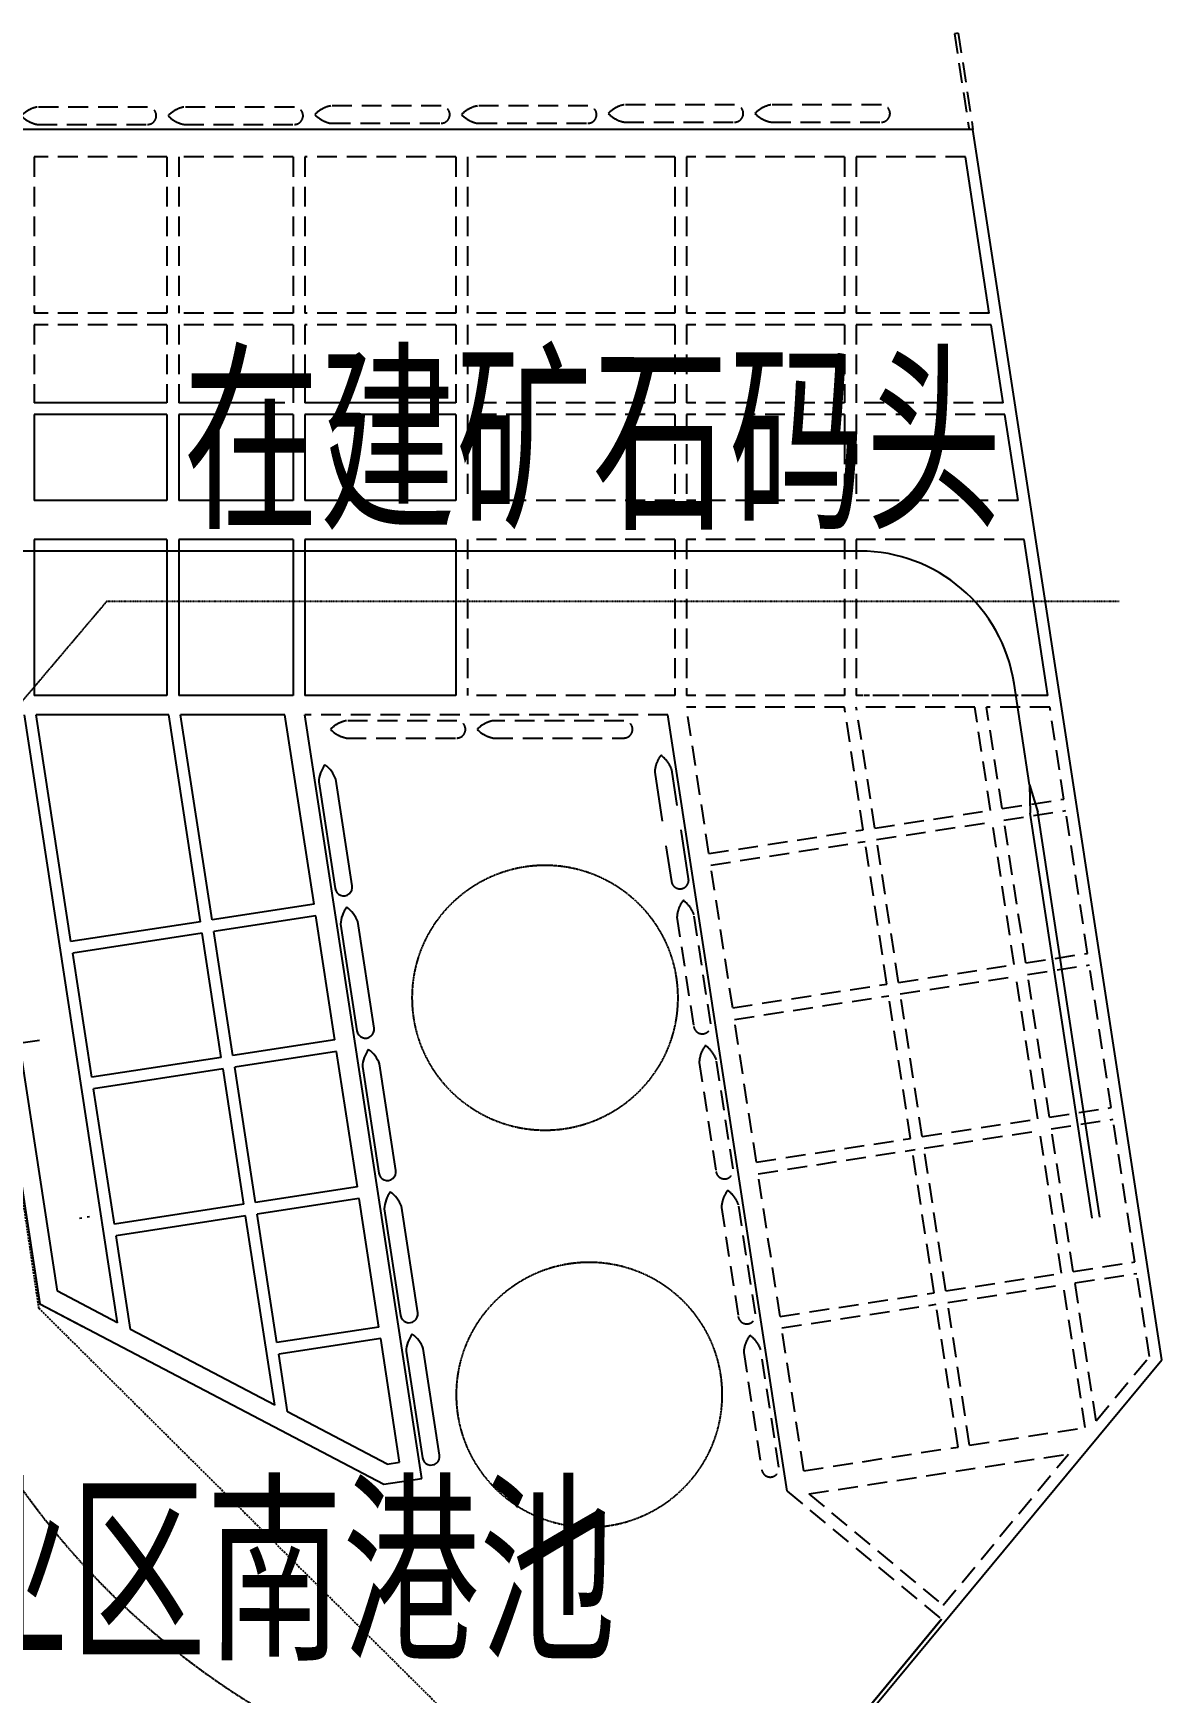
# Model space of a CAD drawing. Header units: millimetres. Extents: x 440090 to 511528, y 3875004 to 3899972.
# Drawn here: x 447850 to 450741, y 3890206 to 3894459 of the extents above; entities that cross this region are included whole.
import ezdxf

# ---------------------------------------------------------------- set-up
doc = ezdxf.new("R2010")
doc.units = ezdxf.units.MM
for name, pattern in [('CENTER2', [28.575, 19.05, -3.175, 3.175, -3.175]), ('DASHED', [19.05, 12.7, -6.35]), ('DASHED2', [0.375, 0.25, -0.125]), ('HIDDEN', [0.75, 0.5, -0.25])]:
    doc.linetypes.add(name, pattern=pattern)
for name, color, linetype in [('00-矿石航道-总平', 4, 'Continuous'), ('00集疏运', 7, 'Continuous'), ('0南区轮廓', 5, 'Continuous'), ('2014深水航道二期方案1', 5, 'Continuous'), ('FA3补充-北作业区规划', 7, 'Continuous'), ('新增煤平面一', 7, 'Continuous')]:
    doc.layers.add(name, color=color, linetype=linetype)
doc.styles.add('R+HZ', font='romans1.shx', dxfattribs={"width": 0.8, "bigfont": 'hztxt.shx'})

msp = doc.modelspace()

# ---------------------------------------------------------------- linework, layer by layer
at = {"linetype": 'CENTER2', "ltscale": 0.1}
msp.add_arc((449481.366, 3891913.169), 2040, 198.727169, 251.632866, dxfattribs=at)
at = {"layer": '00-矿石航道-总平', "color": 3, "linetype": 'DASHED', "ltscale": 8}
msp.add_line((447764.785, 3891863.915), (447913.188, 3891885.726), dxfattribs=at)
at = {"layer": '00集疏运', "color": 1, "linetype": 'DASHED2', "ltscale": 0.001}
for p, q in [((448037.955, 3893003.264), (447655.392, 3892551.621)), ((450632.301, 3893003.264), (448037.955, 3893003.264))]:
    msp.add_line(p, q, dxfattribs=at)
at = {"layer": '0南区轮廓', "color": 7, "linetype": 'HIDDEN', "ltscale": 2}
for centre in [(449160.937, 3891987.389), (449274.226, 3890970.131)]:
    msp.add_circle(centre, 340, dxfattribs=at)
at = {"layer": '2014深水航道二期方案1', "color": 0, "linetype": 'DASHED2', "ltscale": 20}
for p, q in [((447764.782, 3891863.915), (447863.511, 3891192.153)), ((447863.511, 3891192.153), (448899.998, 3890162.159))]:
    msp.add_line(p, q, dxfattribs=at)
at = {"layer": 'FA3补充-北作业区规划', "linetype": 'DASHED', "ltscale": 4}
for p, q in [((450219.595, 3894459.172), (450209.711, 3894457.656)), ((450209.711, 3894457.656), (450247.398, 3894212.065)), ((450219.595, 3894459.172), (450257.515, 3894212.065)), ((448142.743, 3894269.839), (447859.718, 3894269.839)), ((448518.743, 3894269.839), (448235.718, 3894269.839)), ((448894.743, 3894272.772), (448611.718, 3894272.772)), ((449270.743, 3894272.772), (448987.718, 3894272.772)), ((449646.743, 3894275.705), (449363.718, 3894275.705)), ((450022.743, 3894275.705), (449739.718, 3894275.705)), ((447859.718, 3894225.438), (448142.743, 3894225.438)), ((448235.718, 3894225.438), (448518.743, 3894225.438)), ((448611.718, 3894228.371), (448894.743, 3894228.371)), ((448987.718, 3894228.371), (449270.743, 3894228.371)), ((449363.718, 3894231.304), (449646.743, 3894231.304)), ((449739.718, 3894231.304), (450022.743, 3894231.304)), ((448192.353, 3894142.065), (447852.353, 3894142.065)), ((447852.353, 3894142.065), (447852.353, 3893742.065)), ((448192.353, 3894142.065), (448192.353, 3893742.065)), ((448515.22, 3894142.065), (448222.353, 3894142.065)), ((448222.353, 3894142.065), (448222.353, 3893742.065)), ((448515.22, 3894142.065), (448515.22, 3893742.065)), ((448932.353, 3894142.065), (448545.22, 3894142.065)), ((448545.22, 3894142.065), (448545.22, 3893742.065)), ((448932.353, 3894142.065), (448932.353, 3893742.065)), ((449493.505, 3894142.065), (448962.353, 3894142.065)), ((448962.353, 3894142.065), (448962.353, 3893742.065)), ((449493.505, 3894142.065), (449493.505, 3893742.065)), ((449928.188, 3894142.065), (449523.505, 3894142.065)), ((449523.505, 3894142.065), (449523.505, 3893742.065)), ((449928.188, 3894142.065), (449928.188, 3893742.065)), ((450237.905, 3894142.065), (449958.188, 3894142.065)), ((449958.188, 3894142.065), (449958.188, 3893742.065)), ((448192.353, 3893742.065), (447852.353, 3893742.065)), ((448515.22, 3893742.065), (448222.353, 3893742.065)), ((448932.353, 3893742.065), (448545.22, 3893742.065)), ((449493.505, 3893742.065), (448962.353, 3893742.065)), ((449928.188, 3893742.065), (449523.505, 3893742.065)), ((450299.287, 3893742.065), (449958.188, 3893742.065)), ((448192.353, 3893712.065), (447852.353, 3893712.065)), ((447852.353, 3893712.065), (447852.353, 3893512.065)), ((448192.353, 3893712.065), (448192.353, 3893512.065)), ((448515.22, 3893712.065), (448222.353, 3893712.065)), ((448222.353, 3893712.065), (448222.353, 3893512.065)), ((448515.22, 3893712.065), (448515.22, 3893512.065)), ((448932.353, 3893712.065), (448545.22, 3893712.065)), ((448545.22, 3893712.065), (448545.22, 3893512.065)), ((448932.353, 3893712.065), (448932.353, 3893512.065)), ((449493.505, 3893712.065), (448962.353, 3893712.065)), ((448962.353, 3893712.065), (448962.353, 3893512.065)), ((449493.505, 3893712.065), (449493.505, 3893512.065)), ((449928.188, 3893712.065), (449523.505, 3893712.065)), ((449523.505, 3893712.065), (449523.505, 3893512.065)), ((449928.188, 3893712.065), (449928.188, 3893512.065)), ((450303.89, 3893712.065), (449958.188, 3893712.065)), ((449958.188, 3893712.065), (449958.188, 3893512.065)), ((449493.505, 3893512.065), (448962.353, 3893512.065)), ((449493.505, 3893482.038), (448962.353, 3893482.038)), ((448962.353, 3893482.038), (448962.353, 3893262.038)), ((449493.505, 3893482.038), (449493.505, 3893262.038)), ((449928.188, 3893512.065), (449523.505, 3893512.065)), ((449928.187, 3893482.038), (449523.505, 3893482.038)), ((449523.505, 3893482.038), (449523.505, 3893262.038)), ((449928.187, 3893482.038), (449928.187, 3893262.038)), ((450339.189, 3893482.038), (449958.187, 3893482.038)), ((449958.187, 3893482.038), (449958.187, 3893262.038)), ((450334.581, 3893512.065), (449958.188, 3893512.065)), ((449493.505, 3893262.038), (448962.353, 3893262.038)), ((449928.187, 3893262.038), (449523.505, 3893262.038)), ((450372.948, 3893262.038), (449958.187, 3893262.038)), ((448962.353, 3893162.065), (448962.353, 3892762.065)), ((449493.505, 3893162.065), (448962.353, 3893162.065)), ((449493.505, 3893162.065), (449493.505, 3892762.065)), ((449523.505, 3893162.065), (449523.505, 3892762.065)), ((449928.188, 3893162.065), (449523.505, 3893162.065)), ((449928.188, 3893162.065), (449928.188, 3892762.065)), ((449958.188, 3893162.065), (449958.188, 3892762.065)), ((450388.29, 3893162.065), (449958.188, 3893162.065)), ((449493.505, 3892762.065), (448962.353, 3892762.065)), ((449928.188, 3892762.065), (449523.505, 3892762.065)), ((450432.353, 3892762.065), (449958.188, 3892762.065)), ((450449.671, 3892762.065), (449978.166, 3892762.065)), ((449475.989, 3892712.065), (448545.22, 3892712.065)), ((449581.066, 3892356.963), (449523.505, 3892732.065)), ((449928.188, 3892732.065), (449523.505, 3892732.065)), ((449976.438, 3892417.634), (449928.188, 3892732.065)), ((450262.05, 3892732.065), (449958.539, 3892732.065)), ((450006.091, 3892422.185), (449958.539, 3892732.065)), ((450302.62, 3892467.688), (450262.05, 3892732.065)), ((450454.274, 3892732.065), (450292.402, 3892732.065)), ((450332.273, 3892472.238), (450292.402, 3892732.065)), ((450490.422, 3892496.507), (450454.274, 3892732.065)), ((448934.972, 3892697.414), (448651.947, 3892697.414)), ((449362.972, 3892697.414), (449027.947, 3892697.414)), ((448651.947, 3892653.013), (448934.972, 3892653.013)), ((449027.947, 3892653.013), (449362.972, 3892653.013)), ((450332.273, 3892472.238), (450490.422, 3892496.507)), ((450006.091, 3892422.185), (450302.62, 3892467.688)), ((450336.823, 3892442.586), (450494.972, 3892466.854)), ((450551.093, 3892101.135), (450494.972, 3892466.854)), ((449581.066, 3892356.963), (449976.438, 3892417.634)), ((450010.641, 3892392.532), (450307.17, 3892438.035)), ((450363.291, 3892072.316), (450307.17, 3892438.035)), ((450392.944, 3892076.866), (450336.823, 3892442.586)), ((449585.616, 3892327.31), (449980.988, 3892387.982)), ((450037.109, 3892022.262), (449980.988, 3892387.982)), ((450066.762, 3892026.813), (450010.641, 3892392.532)), ((449641.737, 3891961.591), (449585.616, 3892327.31)), ((449585.796, 3891920.486), (449542.867, 3892200.236)), ((449498.98, 3892193.501), (449541.909, 3891913.751)), ((450066.762, 3892026.813), (450363.291, 3892072.316)), ((450392.944, 3892076.866), (450551.093, 3892101.135)), ((450397.494, 3892047.214), (450555.643, 3892071.482)), ((450611.764, 3891705.763), (450555.643, 3892071.482)), ((450071.312, 3891997.16), (450367.841, 3892042.663)), ((450423.962, 3891676.944), (450367.841, 3892042.663)), ((450453.615, 3891681.494), (450397.494, 3892047.214)), ((449641.737, 3891961.591), (450037.109, 3892022.262)), ((449646.287, 3891931.938), (450041.659, 3891992.61)), ((450097.78, 3891626.89), (450041.659, 3891992.61)), ((450127.433, 3891631.441), (450071.312, 3891997.16)), ((449702.408, 3891566.219), (449646.287, 3891931.938)), ((449556.011, 3891821.851), (449598.939, 3891542.102)), ((449642.827, 3891548.836), (449599.898, 3891828.586)), ((450453.615, 3891681.494), (450611.764, 3891705.763)), ((450127.433, 3891631.441), (450423.962, 3891676.944)), ((450131.983, 3891601.788), (450428.512, 3891647.291)), ((450484.633, 3891281.572), (450428.512, 3891647.291)), ((450458.165, 3891651.842), (450616.314, 3891676.11)), ((450514.286, 3891286.122), (450458.165, 3891651.842)), ((450672.435, 3891310.391), (450616.314, 3891676.11)), ((449702.408, 3891566.219), (450097.78, 3891626.89)), ((450188.104, 3891236.069), (450131.983, 3891601.788)), ((449706.959, 3891536.566), (450109.452, 3891598.33)), ((450158.451, 3891231.518), (450102.331, 3891597.238)), ((449763.079, 3891170.847), (449706.959, 3891536.566)), ((449613.042, 3891450.202), (449655.97, 3891170.452)), ((449699.858, 3891177.187), (449656.929, 3891456.936)), ((450514.286, 3891286.122), (450672.435, 3891310.391)), ((450188.104, 3891236.069), (450484.633, 3891281.572)), ((450518.836, 3891256.47), (450676.985, 3891280.738)), ((450709.589, 3891068.273), (450676.985, 3891280.738)), ((449763.079, 3891170.847), (450158.451, 3891231.518)), ((450192.655, 3891206.416), (450489.184, 3891251.919)), ((450545.304, 3890886.2), (450489.184, 3891251.919)), ((450572.99, 3890903.571), (450518.836, 3891256.47)), ((449767.63, 3891141.194), (450163.002, 3891201.866)), ((450219.122, 3890836.146), (450163.002, 3891201.866)), ((450248.775, 3890840.697), (450192.655, 3891206.416)), ((449823.75, 3890775.475), (449767.63, 3891141.194)), ((449670.073, 3891078.552), (449716.186, 3890778.045)), ((449760.074, 3890784.78), (449713.96, 3891085.287)), ((450572.99, 3890903.571), (450709.589, 3891068.273)), ((450248.775, 3890840.697), (450545.304, 3890886.2)), ((449823.75, 3890775.475), (450219.122, 3890836.146)), ((449836.66, 3890716.055), (450502.169, 3890818.18)), ((450180.772, 3890430.659), (450502.169, 3890818.18)), ((449781.207, 3890723.071), (450184.713, 3890388.416)), ((449836.66, 3890716.055), (450180.772, 3890430.659))]:
    msp.add_line(p, q, dxfattribs=at)
at = {"layer": 'FA3补充-北作业区规划'}
for p, q in [((450257.515, 3894212.065), (445908.943, 3894212.065)), ((450741.286, 3891059.498), (450257.515, 3894212.065)), ((450299.287, 3893742.065), (450237.905, 3894142.065)), ((450334.581, 3893512.065), (450303.89, 3893712.065)), ((448192.353, 3893512.065), (447852.353, 3893512.065)), ((448192.353, 3893482.038), (447852.353, 3893482.038)), ((447852.353, 3893482.038), (447852.353, 3893262.038)), ((448192.353, 3893482.038), (448192.353, 3893262.038)), ((448494.635, 3893512.065), (448222.353, 3893512.065)), ((448515.22, 3893482.038), (448222.353, 3893482.038)), ((448222.353, 3893482.038), (448222.353, 3893262.038)), ((448515.22, 3893482.038), (448515.22, 3893262.038)), ((448932.353, 3893512.065), (448545.22, 3893512.065)), ((448932.353, 3893482.038), (448545.22, 3893482.038)), ((448545.22, 3893482.038), (448545.22, 3893262.038)), ((448932.353, 3893482.038), (448932.353, 3893262.038)), ((450372.948, 3893262.038), (450339.189, 3893482.038)), ((448192.353, 3893262.038), (447852.353, 3893262.038)), ((448515.22, 3893262.038), (448222.353, 3893262.038)), ((448932.353, 3893262.038), (448545.22, 3893262.038)), ((447852.353, 3893162.065), (447852.353, 3892762.065)), ((448192.353, 3893162.065), (447852.353, 3893162.065)), ((448192.353, 3893162.065), (448192.353, 3892762.065)), ((448222.353, 3893162.065), (448222.353, 3892762.065)), ((448515.22, 3893162.065), (448222.353, 3893162.065)), ((448515.22, 3893162.065), (448515.22, 3892762.065)), ((448545.22, 3893162.065), (448545.22, 3892762.065)), ((448932.353, 3893162.065), (448545.22, 3893162.065)), ((448932.353, 3893162.065), (448932.353, 3892762.065)), ((450449.671, 3892762.065), (450388.29, 3893162.065)), ((448192.353, 3892762.065), (447852.353, 3892762.065)), ((448515.22, 3892762.065), (448222.353, 3892762.065)), ((448932.353, 3892762.065), (448545.22, 3892762.065)), ((447634.685, 3892712.065), (447866.297, 3891202.732)), ((447911.888, 3891235.283), (447685.271, 3892712.065)), ((448065.921, 3891154.512), (447826.909, 3892712.065)), ((447946.37, 3892131.373), (447857.261, 3892712.065)), ((448196.909, 3892712.065), (447857.261, 3892712.065)), ((448278.204, 3892182.294), (448196.909, 3892712.065)), ((448307.857, 3892186.844), (448227.261, 3892712.065)), ((448494.635, 3892712.065), (448227.261, 3892712.065)), ((448569.081, 3892226.93), (448494.635, 3892712.065)), ((448845.443, 3890755.621), (448545.22, 3892712.065)), ((449781.207, 3890723.071), (449475.989, 3892712.065)), ((448581.139, 3892540.407), (448623.006, 3892267.576)), ((448666.893, 3892274.31), (448625.027, 3892547.141)), ((448569.081, 3892226.93), (448307.857, 3892186.844)), ((448573.631, 3892197.277), (448312.408, 3892157.191)), ((448622.42, 3891879.336), (448573.631, 3892197.277)), ((448278.204, 3892182.294), (447946.37, 3892131.373)), ((448361.197, 3891839.251), (448312.408, 3892157.191)), ((448637.108, 3892175.676), (448678.975, 3891902.845)), ((448722.862, 3891909.58), (448680.996, 3892182.411)), ((448282.755, 3892152.641), (447950.92, 3892101.72)), ((448331.544, 3891834.7), (448282.755, 3892152.641)), ((447999.709, 3891783.779), (447950.92, 3892101.72)), ((448622.42, 3891879.336), (448361.197, 3891839.251)), ((448331.544, 3891834.7), (447999.709, 3891783.779)), ((448626.97, 3891849.683), (448365.747, 3891809.598)), ((448680.212, 3891502.729), (448626.97, 3891849.683)), ((448778.832, 3891544.849), (448736.965, 3891817.68)), ((448336.094, 3891805.048), (448004.259, 3891754.126)), ((448389.335, 3891458.093), (448336.094, 3891805.048)), ((448418.988, 3891462.643), (448365.747, 3891809.598)), ((448693.078, 3891810.945), (448734.944, 3891538.114)), ((448057.501, 3891407.172), (448004.259, 3891754.126)), ((448680.212, 3891502.729), (448418.988, 3891462.643)), ((448389.335, 3891458.093), (448057.501, 3891407.172)), ((448684.762, 3891473.076), (448423.539, 3891432.99)), ((448474.086, 3891103.588), (448423.539, 3891432.99)), ((448735.31, 3891143.674), (448684.762, 3891473.076)), ((448749.047, 3891446.215), (448790.913, 3891173.384)), ((448834.801, 3891180.118), (448792.934, 3891452.949)), ((448393.886, 3891428.44), (448062.051, 3891377.519)), ((448468.299, 3890943.514), (448393.886, 3891428.44)), ((448098.928, 3891137.204), (448062.051, 3891377.519)), ((448065.921, 3891154.512), (447911.888, 3891235.283)), ((447866.297, 3891202.732), (447976.321, 3891145.039)), ((447866.297, 3891202.732), (448747.588, 3890740.605)), ((448468.299, 3890943.514), (448098.928, 3891137.204)), ((448735.31, 3891143.674), (448474.086, 3891103.588)), ((448739.86, 3891114.021), (448478.637, 3891073.935)), ((448788.438, 3890797.458), (448739.86, 3891114.021)), ((448501.306, 3890926.206), (448478.637, 3891073.935)), ((448805.016, 3891081.484), (448846.883, 3890808.653)), ((448890.77, 3890815.388), (448848.903, 3891088.219)), ((449702.674, 3889807.204), (450741.286, 3891059.498)), ((448756.251, 3890792.519), (448501.306, 3890926.206)), ((448756.251, 3890792.519), (448788.438, 3890797.458)), ((448747.588, 3890740.605), (448845.443, 3890755.621)), ((449694.977, 3889813.588), (450177.015, 3890394.8))]:
    msp.add_line(p, q, dxfattribs=at)
at = {"layer": 'FA3补充-北作业区规划', "linetype": 'DASHED', "ltscale": 10}
for p, q in [((449422.074, 3894212.065), (445908.943, 3894212.065)), ((449441.949, 3892565.151), (449484.878, 3892285.401)), ((449528.765, 3892292.136), (449485.837, 3892571.885))]:
    msp.add_line(p, q, dxfattribs=at)
at = {"layer": 'FA3补充-北作业区规划', "color": 5}
msp.add_line((449967.514, 3893132.065), (443817.89, 3893132.065), dxfattribs=at)
at = {"layer": 'FA3补充-北作业区规划', "color": 5, "linetype": 'Continuous'}
for p, q in [((450402.682, 3892533.316), (450362.873, 3892792.736)), ((450402.682, 3892533.316), (450403.763, 3892460.339)), ((450402.682, 3892533.316), (450423.532, 3892463.372)), ((450563.025, 3891422.487), (450403.763, 3892460.339)), ((450582.794, 3891425.521), (450423.532, 3892463.372))]:
    msp.add_line(p, q, dxfattribs=at)
at = {"layer": 'FA3补充-北作业区规划', "color": 7, "true_color": 0xfef6f8}
msp.add_line((450177.015, 3890394.8), (449694.977, 3889813.588), dxfattribs=at)
at = {"layer": 'FA3补充-北作业区规划', "linetype": 'DASHED', "ltscale": 4}
for centre, radius, start, end in [((447875.162, 3894192.928), 78.447, 101.354229, 135.779006), ((447875.162, 3894302.35), 78.447, 224.220995, 258.64577), ((448142.743, 3894247.639), 22.2, 270, 90), ((448251.162, 3894192.928), 78.447, 101.354229, 135.779006), ((448251.162, 3894302.35), 78.447, 224.220995, 258.64577), ((448518.743, 3894247.639), 22.2, 270, 90), ((448627.162, 3894195.861), 78.447, 101.354229, 135.779006), ((448627.162, 3894305.283), 78.447, 224.220995, 258.64577), ((448894.743, 3894250.572), 22.2, 270, 90), ((449003.162, 3894195.861), 78.447, 101.354229, 135.779006), ((449003.162, 3894305.283), 78.447, 224.220995, 258.64577), ((449270.743, 3894250.572), 22.2, 270, 90), ((449379.162, 3894198.794), 78.447, 101.354229, 135.779006), ((449379.162, 3894308.215), 78.447, 224.220995, 258.64577), ((449646.743, 3894253.505), 22.2, 270, 90), ((449755.162, 3894198.794), 78.447, 101.354229, 135.779006), ((449755.162, 3894308.215), 78.447, 224.220995, 258.64577), ((450022.743, 3894253.505), 22.2, 270, 90), ((448667.391, 3892620.503), 78.447, 101.354229, 135.779006), ((448667.391, 3892729.925), 78.447, 224.220995, 258.64577), ((448934.972, 3892675.214), 22.2, 270, 90), ((449043.391, 3892620.503), 78.447, 101.354229, 135.779006), ((449043.391, 3892729.925), 78.447, 224.220995, 258.64577), ((449362.972, 3892675.214), 22.2, 270, 90), ((449577.344, 3892189.901), 78.447, 142.945163, 177.369938), ((449469.188, 3892173.305), 78.447, 20.078397, 54.503174), ((449563.852, 3891917.119), 22.2, 188.724168, 8.724168), ((449634.375, 3891818.252), 78.447, 142.945163, 177.369938), ((449526.219, 3891801.655), 78.447, 20.078397, 54.503174), ((449620.883, 3891545.469), 22.2, 188.724168, 8.724168), ((449691.406, 3891446.602), 78.447, 142.945163, 177.369938), ((449583.25, 3891430.005), 78.447, 20.078397, 54.503174), ((449677.914, 3891173.819), 22.2, 188.724168, 8.724168), ((449748.437, 3891074.952), 78.447, 142.945163, 177.369938), ((449640.281, 3891058.356), 78.447, 20.078397, 54.503174), ((449738.13, 3890781.412), 22.2, 188.724168, 8.724168)]:
    msp.add_arc(centre, radius, start, end, dxfattribs=at)
at = {"layer": 'FA3补充-北作业区规划', "color": 5}
msp.add_arc((449967.514, 3892732.065), 400, 8.724168, 90, dxfattribs=at)
at = {"layer": 'FA3补充-北作业区规划'}
for centre, radius, start, end in [((448659.503, 3892536.807), 78.447, 142.945163, 177.369938), ((448551.348, 3892520.21), 78.447, 20.078397, 54.503174), ((448644.95, 3892270.943), 22.2, 188.724168, 8.724168), ((448715.472, 3892172.076), 78.447, 142.945163, 177.369938), ((448607.317, 3892155.479), 78.447, 20.078397, 54.503174), ((448700.919, 3891906.212), 22.2, 188.724168, 8.724168), ((448771.442, 3891807.346), 78.447, 142.945163, 177.369938), ((448663.286, 3891790.749), 78.447, 20.078397, 54.503174), ((448756.888, 3891541.482), 22.2, 188.724168, 8.724168), ((448827.411, 3891442.615), 78.447, 142.945163, 177.369938), ((448719.255, 3891426.018), 78.447, 20.078397, 54.503174), ((448812.857, 3891176.751), 22.2, 188.724168, 8.724168), ((448883.38, 3891077.884), 78.447, 142.945163, 177.369938), ((448775.224, 3891061.287), 78.447, 20.078397, 54.503174), ((448868.826, 3890812.02), 22.2, 188.724168, 8.724168)]:
    msp.add_arc(centre, radius, start, end, dxfattribs=at)
at = {"layer": 'FA3补充-北作业区规划', "linetype": 'DASHED', "ltscale": 10}
for centre, radius, start, end in [((449520.313, 3892561.551), 78.447, 142.945163, 177.369938), ((449412.158, 3892544.954), 78.447, 20.078397, 54.503174), ((449506.821, 3892288.768), 22.2, 188.724168, 8.724168)]:
    msp.add_arc(centre, radius, start, end, dxfattribs=at)
at = {"layer": '新增煤平面一', "color": 5, "linetype": 'Continuous'}
for p, q in [((447973.873, 3891422.942), (447967.943, 3891422.032)), ((447993.642, 3891425.976), (447987.711, 3891425.066))]:
    msp.add_line(p, q, dxfattribs=at)

# ---------------------------------------------------------------- texts
at = {"layer": '00集疏运', "color": 1, "linetype": 'DASHED2', "ltscale": 0.001, "style": 'R+HZ', "width": 0.8}
for s, p in [('在建矿石码头', (448233.309, 3893186.314)), ('北作业区南港池', (446894.107, 3890289.021)), ('北作业区南港池', (446894.107, 3890289.021))]:
    msp.add_text(s, height=437.15, rotation=359.995312, dxfattribs=at).set_placement(p)

doc.saveas('drawing.dxf')
